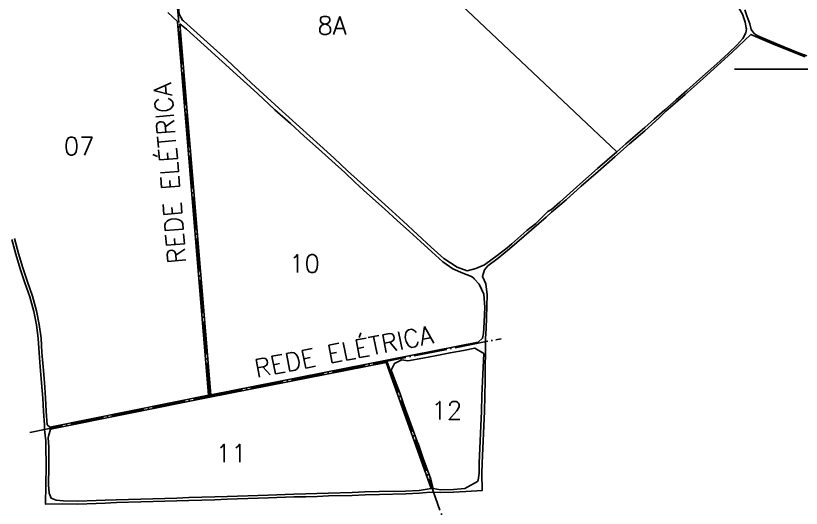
# Model space of a CAD drawing. Extents: x 713955 to 718155, y 7814478 to 7820418.
# Drawn here: x 714867 to 716000, y 7816166 to 7816877 of the extents above; entities that cross this region are included whole.
import ezdxf

# ---------------------------------------------------------------- set-up
doc = ezdxf.new("R2010")
doc.units = 0
doc.linetypes.add('ACAD_ISO04W100', pattern=[30, 24, -3, 0, -3])
doc.linetypes.add('CONTINUO', pattern=[0])
for name, color, linetype in [('0114001050', 1, 'Continuous'), ('0114001050007', 5, 'Continuous'), ('0114001050008', 5, 'Continuous'), ('0114001050010', 5, 'Continuous'), ('0114001050011', 5, 'Continuous'), ('0114001050012', 5, 'Continuous'), ('0114001050015', 5, 'Continuous'), ('REDE_DE_LUZ', 6, 'Continuous'), ('TEXTO_NUN_TAL', 7, 'Continuous')]:
    doc.layers.add(name, color=color, linetype=linetype)
doc.layers.add('TEXTO_DIVERSOS', color=7, linetype='Continuous', lineweight=5)
doc.styles.add('SIMPLEX', font='simplex', dxfattribs={"height": 0.2})

msp = doc.modelspace()

# ---------------------------------------------------------------- linework, layer by layer
at = {"color": 8}
msp.add_line((715903.6, 7816800), (717954.6, 7816800), dxfattribs=at)
at = {"layer": '0114001050'}
msp.add_lwpolyline([(716005.7, 7816817.8), (715982.2, 7816826.8), (715957.4, 7816837.1), (715927.1, 7816849.9), (715900, 7816823.7), (715858.5, 7816786.3), (715832.5, 7816763.2), (715804.8, 7816739.1), (715795.2, 7816729.8), (715774.2, 7816711.1), (715752.3, 7816692.2), (715731.3, 7816673.3), (715707.1, 7816652.4), (715682.5, 7816631), (715660.7, 7816611.4), (715640, 7816593.3), (715632.3, 7816586.5), (715579.1, 7816540.5), (715563.1, 7816527.1), (715548.2, 7816516.3), (715543.1, 7816510.3), (715540.1, 7816500.9), (715545.2, 7816490.1), (715546.9, 7816474.2), (715546.6, 7816458), (715545.5, 7816425.7), (715544.6, 7816411.1), (715544.1, 7816349.6), (715543.5, 7816328.3), (715543, 7816306.5), (715539.7, 7816231.3), (715539.5, 7816216.5), (715539.6, 7816191.8), (715539.6, 7816191.8), (715516.1, 7816190.6), (715498.6, 7816189.5), (715479.5, 7816189), (715464.4, 7816189.5), (715449.3, 7816188.1), (715429.7, 7816187.1), (715391.6, 7816186.3), (715370.9, 7816185.8), (715352.6, 7816184.9), (715318.3, 7816184.2), (715301.8, 7816183.5), (715285.6, 7816182.9), (715268.2, 7816182.6), (715231.6, 7816181.2), (715172.4, 7816179.4), (715154.6, 7816178.6), (715135.6, 7816178.1), (715116.9, 7816177.7), (715099.5, 7816177.1), (715082.5, 7816176.6), (715065.3, 7816175.9), (715047.6, 7816175.4), (715012.5, 7816174.5), (714996.3, 7816173.8), (714983.2, 7816173.3), (714957.1, 7816172.4), (714935.2, 7816172.9), (714910.5, 7816172.2), (714910.5, 7816172.2), (714910.7, 7816200), (714911.3, 7816226.8), (714910.9, 7816257.5), (714910.6, 7816263.4), (714908.9, 7816280), (714908.6, 7816286.5), (714907.2, 7816305.8), (714906.2, 7816325.3), (714904.6, 7816347.4), (714902.8, 7816370.2), (714901, 7816390.6), (714899.9, 7816411.4), (714897.3, 7816430.9), (714893.5, 7816450.2), (714887.6, 7816471.3), (714880.6, 7816491.6), (714873.9, 7816512), (714867.7, 7816532.7), (714861.8, 7816554.1)], dxfattribs=at)
at = {"layer": '0114001050007', "linetype": 'CONTINUO'}
msp.add_lwpolyline([(714865.6, 7816555.3), (714871.5, 7816533.8), (714877.7, 7816513.2), (714884.4, 7816492.9), (714891.4, 7816472.5), (714897.4, 7816451.1), (714901.3, 7816431.5), (714903.8, 7816411.7), (714905, 7816390.9), (714906.8, 7816370.6), (714908.6, 7816347.7), (714910.2, 7816325.5), (714911.2, 7816306), (714912.6, 7816286.8), (714916.6, 7816283.1), (715145.4, 7816329.3), (715100.7, 7816868.8), (715086.8, 7816881.6)], dxfattribs=at)
at = {"layer": '0114001050008', "linetype": 'CONTINUO', "flags": 128}
for points in [[(715575.6, 7817122.6), (715561.4, 7817140.2), (715546.9, 7817158.5), (715533.7, 7817175), (715525.4, 7817184.5), (715521.9, 7817188.4), (715515.6, 7817195), (715509.3, 7817205.7), (715492.9, 7817233.8), (715470.7, 7817258.8), (715447, 7817282), (715434.5, 7817295.8), (715423.9, 7817305.3), (715414.3, 7817310.8), (715410.8, 7817313), (715393.6, 7817315.2), (715146.8, 7817235.9), (715733.9, 7816680.6), (715747, 7816691.9), (715760.4, 7816703.7), (715774.3, 7816715.7), (715787.8, 7816727.9), (715803.2, 7816741.4), (715819.5, 7816755.6), (715834.7, 7816768.9), (715857.7, 7816789.1), (715870, 7816800.2), (715882.6, 7816811.5), (715895.5, 7816823.5), (715907.1, 7816834.6), (715915.7, 7816843.9), (715919.9, 7816852.5), (715920.9, 7816858.1), (715920.5, 7816859.4), (715918.9, 7816867.9), (715915, 7816879), (715910.3, 7816887.3), (715900.3, 7816894.3), (715886.1, 7816898.8), (715870.4, 7816902.7), (715854.5, 7816907.6), (715839, 7816914.5), (715823.9, 7816921.5), (715803.2, 7816931.1), (715779.6, 7816941.9), (715730.9, 7816964), (715709.9, 7816974.2), (715693.1, 7816983.5), (715677.7, 7816994), (715665.9, 7817005.2), (715655.2, 7817017.4), (715645.1, 7817030.6), (715635.5, 7817044), (715626.9, 7817055.1), (715607, 7817081.5), (715575.6, 7817122.6)], [(715146.8, 7817235.9), (715087.5, 7817216.8), (715081.7, 7817210.3), (715080, 7817203.6), (715077.5, 7817184.5), (715102.8, 7816879.3), (715107.8, 7816870.8), (715109.4, 7816869.4), (715124.2, 7816856.1), (715171.8, 7816813.1), (715189.1, 7816796.9), (715207.3, 7816779.7), (715246.8, 7816743.6), (715306.4, 7816689.6), (715326.4, 7816671.3), (715345.7, 7816653), (715364.5, 7816636.2), (715384.8, 7816618.2), (715404.6, 7816599.9), (715425.7, 7816580.4), (715446.6, 7816561.4), (715466.5, 7816543), (715484.7, 7816526.9), (715503.8, 7816514.2), (715518.2, 7816509.1), (715530.9, 7816512.3), (715543.2, 7816517.7), (715554.4, 7816525.5), (715561.5, 7816531.1), (715569.6, 7816537.1), (715575.8, 7816542.1), (715582.7, 7816548), (715595.6, 7816559.6), (715604.4, 7816567.1), (715616.5, 7816576.8), (715627.8, 7816587.6), (715634.5, 7816594.6), (715639.6, 7816597.5), (715652, 7816607.9), (715666.1, 7816620.8), (715680.8, 7816634.1), (715706.2, 7816656.5), (715720.2, 7816668.6), (715733.9, 7816680.6), (715146.8, 7817235.9)]]:
    msp.add_lwpolyline(points, close=True, dxfattribs=at)
at = {"layer": '0114001050010', "linetype": 'CONTINUO', "flags": 128}
msp.add_lwpolyline([(715104, 7816865.5), (715113.6, 7816857.7), (715139, 7816834.3), (715164.9, 7816811), (715190.9, 7816787.4), (715216, 7816764.6), (715241.1, 7816741.1), (715263.3, 7816721.3), (715283.3, 7816703.2), (715304, 7816684.7), (715323.1, 7816667.7), (715341.6, 7816650.6), (715356.2, 7816636.8), (715368.9, 7816625.2), (715399.6, 7816597.9), (715417.4, 7816581.6), (715435, 7816565.4), (715450.9, 7816551.2), (715467.1, 7816536.3), (715483, 7816522.1), (715497.6, 7816511.8), (715512, 7816505.4), (715524.2, 7816500.6), (715527.7, 7816498.2), (715528.4, 7816497.5), (715535.7, 7816489.8), (715542.4, 7816475.4), (715543.8, 7816456.6), (715542.8, 7816434.9), (715541.9, 7816418.3), (715540.3, 7816411.6), (715534.2, 7816406), (715148.4, 7816329.9)], close=True, dxfattribs=at)
at = {"layer": '0114001050011', "linetype": 'CONTINUO', "flags": 128}
msp.add_lwpolyline([(715401.5, 7816376.8), (715466.2, 7816194.7), (715448.9, 7816192.1), (715429.5, 7816191.1), (715391.5, 7816190.3), (715370.8, 7816189.8), (715352.5, 7816188.9), (715318.2, 7816188.2), (715301.6, 7816187.5), (715285.5, 7816186.9), (715268.1, 7816186.6), (715231.4, 7816185.2), (715172.3, 7816183.4), (715154.4, 7816182.6), (715135.5, 7816182.1), (715116.8, 7816181.7), (715099.4, 7816181.1), (715082.3, 7816180.6), (715065.2, 7816179.9), (715047.5, 7816179.4), (715012.3, 7816178.5), (714996.1, 7816177.8), (714983.1, 7816177.3), (714957.1, 7816176.4), (714935.5, 7816176.9), (714925.7, 7816178.1), (714918.5, 7816180.8), (714915.4, 7816188.1), (714914.7, 7816200.1), (714915.3, 7816226.7), (714915.2, 7816255), (714914.3, 7816268.1), (714914.8, 7816270.4), (714917.5, 7816280.2), (715147.3, 7816326.6)], close=True, dxfattribs=at)
at = {"layer": '0114001050012', "linetype": 'CONTINUO', "flags": 128}
msp.add_lwpolyline([(715542, 7816389.4), (715540.1, 7816349.7), (715539.5, 7816328.4), (715539, 7816306.6), (715535.7, 7816231.4), (715535.5, 7816216.8), (715533.9, 7816206.9), (715533, 7816204.7), (715514.9, 7816194.6), (715498.5, 7816193.5), (715479.8, 7816193), (715469.3, 7816194.9), (715465.6, 7816208.3), (715454.7, 7816238.3), (715447.9, 7816258.5), (715446.1, 7816262.8), (715441.8, 7816274.6), (715434.6, 7816294.6), (715427.6, 7816313.9), (715421.4, 7816331.6), (715414.6, 7816350.3), (715408.8, 7816365.4), (715413.2, 7816375.4), (715423.8, 7816380.3), (715432.8, 7816379.2), (715454.3, 7816383.1), (715474.3, 7816386.9), (715493.6, 7816390.7), (715512.8, 7816394.1), (715529.2, 7816397.3)], close=True, dxfattribs=at)
at = {"layer": '0114001050015'}
msp.add_lwpolyline([(715918.3, 7816885.7), (715921.4, 7816877), (715925.5, 7816865.4), (715927.8, 7816857.2), (715929.9, 7816853.6), (715932.4, 7816851), (715937.3, 7816848), (715954, 7816840.8), (715974.5, 7816832), (715995.9, 7816823.6), (716007.8, 7816818.9)], dxfattribs=at)
at = {"layer": 'REDE_DE_LUZ', "linetype": 'ACAD_ISO04W100', "ltscale": 2}
for points in [[(715147, 7816328.1), (715073.6, 7817213.9), (715050.9, 7817483)], [(714887.8, 7816275.7), (715147, 7816328.1), (715567.1, 7816411)], [(715402.5, 7816378.5), (715490.7, 7816130.4)]]:
    msp.add_lwpolyline(points, dxfattribs=at)

# ---------------------------------------------------------------- texts
at = {"layer": 'TEXTO_DIVERSOS', "linetype": 'CONTINUO', "char_height": 26, "width": 484.521, "attachment_point": 5, "style": 'SIMPLEX'}
for insert, rotation in [((715089.1, 7816649.6), 94.6801), ((715340.4, 7816392.5), 11)]:
    msp.add_mtext('REDE ELÉTRICA', dxfattribs=dict(at, insert=insert, rotation=rotation))
at = {"layer": 'TEXTO_NUN_TAL', "linetype": 'Continuous', "style": 'SIMPLEX'}
for s, p in [('8A', (715302.2, 7816849.9)), ('07', (714936.5, 7816675.8)), ('10', (715261.4, 7816506.4)), ('12', (715466.5, 7816294.5)), ('11', (715155.8, 7816232.6))]:
    msp.add_text(s, height=26, dxfattribs=at).set_placement(p)

doc.saveas('drawing.dxf')
